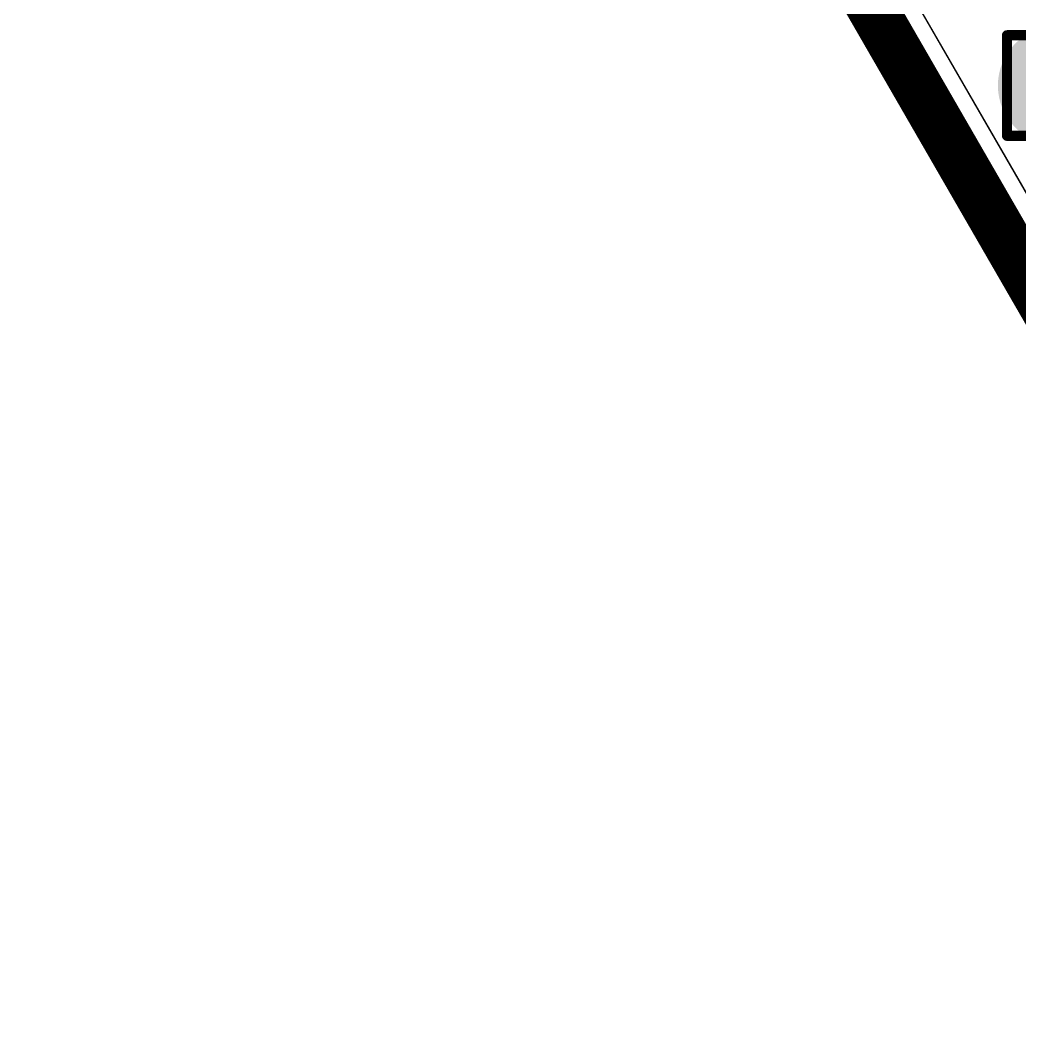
# Model space of a CAD drawing. Header units: inches. Extents: x -13 to 254, y -7 to 63.
# Drawn here: x -12.63 to -7.58, y 22.62 to 27.71 of the extents above; entities that cross this region are included whole.
import ezdxf

# ---------------------------------------------------------------- set-up
doc = ezdxf.new("R2010")
doc.units = ezdxf.units.IN
for name, color, linetype in [('Board Shape', 216, 'Continuous'), ('Bottom Layer', 5, 'Continuous'), ('Drill Drawing', 1, 'Continuous'), ('GND', 16, 'Continuous'), ('POWER', 76, 'Continuous'), ('Top Layer', 1, 'Continuous')]:
    doc.layers.add(name, color=color, linetype=linetype)

msp = doc.modelspace()

# ---------------------------------------------------------------- hatches: boundary and pattern name
at = {"layer": 'Bottom Layer'}
h = msp.add_hatch(color=5, dxfattribs=at)
edge = h.paths.add_edge_path()
edge.add_arc((-7.3922, 27.3808), 0.3, 0, 360)
at = {"layer": 'GND'}
h = msp.add_hatch(color=16, dxfattribs=at)
edge = h.paths.add_edge_path()
edge.add_arc((-7.3922, 27.3808), 0.3, 0, 360)
at = {"layer": 'POWER'}
h = msp.add_hatch(color=76, dxfattribs=at)
edge = h.paths.add_edge_path()
edge.add_arc((-7.3922, 27.3808), 0.3, 0, 360)
at = {"layer": 'Top Layer'}
h = msp.add_hatch(color=1, dxfattribs=at)
edge = h.paths.add_edge_path()
edge.add_arc((-7.3922, 27.3808), 0.3, 0, 360)

# ---------------------------------------------------------------- linework, layer by layer
at = {"layer": 'Board Shape', "const_width": 0.254}
msp.add_lwpolyline([(-12.5, 35), (-5.4232, 22.7426)], dxfattribs=at)
at = {"layer": 'Drill Drawing', "const_width": 0.0508}
for points in [[(-7.6462, 27.6348), (-7.1382, 27.6348)], [(-7.6462, 27.1268), (-7.6462, 27.6348)], [(-7.6462, 27.1268), (-7.1382, 27.1268)]]:
    msp.add_lwpolyline(points, dxfattribs=at)
at = {"layer": 'Drill Drawing', "const_width": 0.0254}
for points in [[(-7.6589, 27.6348, 1), (-7.6335, 27.6348, 1)], [(-7.6589, 27.6348, 1), (-7.6335, 27.6348, 1)], [(-7.6589, 27.1268, 1), (-7.6335, 27.1268, 1)], [(-7.6589, 27.1268, 1), (-7.6335, 27.1268, 1)]]:
    msp.add_lwpolyline(points, format="xyb", close=True, dxfattribs=at)
at = {"layer": 'POWER'}
msp.add_line((-5.8432, 23.8843), (-10.6506, 32.211), dxfattribs=at)
at = {"layer": 'Top Layer'}
msp.add_line((-5.8432, 23.8843), (-9.3451, 29.9499), dxfattribs=at)

doc.saveas('drawing.dxf')
